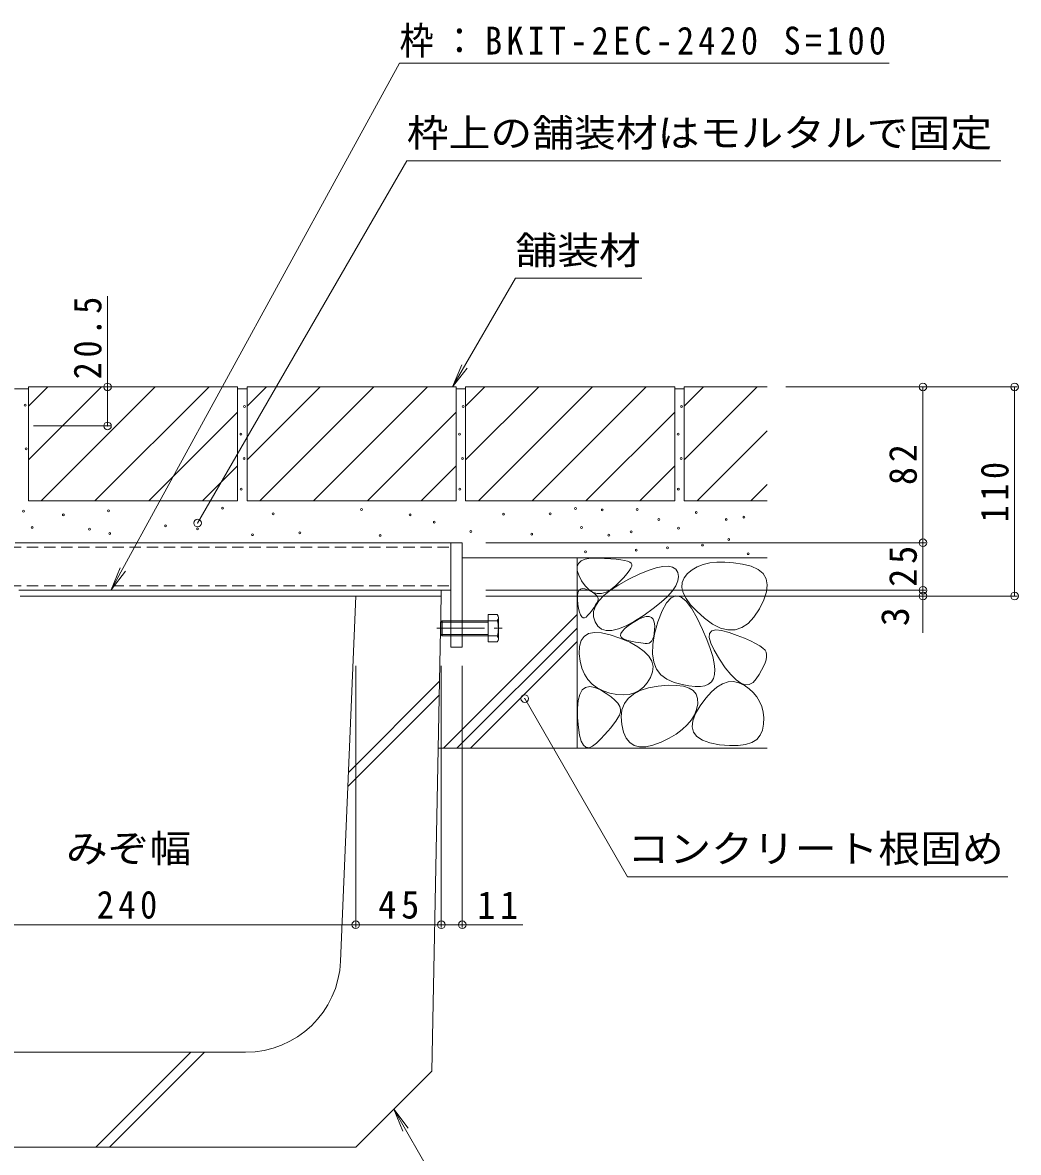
# Model space of a CAD drawing. Units: millimetres at full size, sheet at 1:5; some dimension numbers follow another scale. Extents: x -1638 to 1950, y -1351 to 1333.
# Drawn here: x 879 to 1403, y -1002 to -407 of the extents above; entities that cross this region are included whole.
import ezdxf
from ezdxf.enums import TextEntityAlignment as Align

# ---------------------------------------------------------------- set-up
doc = ezdxf.new("R2010")
doc.units = ezdxf.units.MM
doc.header["$LTSCALE"] = 5
doc.header["$PDMODE"] = 32
doc.header["$PDSIZE"] = 4
doc.linetypes.add('CHAIN1', pattern=[8, 5, -1, 1, -1])
doc.linetypes.add('DASHED1', pattern=[1.8, 1.2, -0.6])
for name, color, linetype, lineweight in [('E-3_寸法', 4, 'Continuous', 5), ('E-4_文字', 7, 'Continuous', 5), ('E-5_建具', 7, 'Continuous', 5), ('E-8_ハッチ', 7, 'Continuous', 5), ('E-9_記号', 2, 'Continuous', 5), ('E-B_衛生陶器', 134, 'Continuous', 5), ('E-E_見え係り', 7, 'Continuous', 5), ('E-F_断熱材', 6, 'Continuous', 5)]:
    doc.layers.add(name, color=color, linetype=linetype, lineweight=lineweight)
doc.styles.add('ＭＳ ゴシック', font='')
doc.styles.get('ＭＳ ゴシック').set_extended_font_data('MS Gothic')

msp = doc.modelspace()

# ---------------------------------------------------------------- linework, layer by layer
at = {"layer": 'E-3_寸法'}
for p, q in [((876.988, -705.862), (1099.238, -705.862)), ((1099.238, -708.862), (1099.238, -705.862)), ((877.738, -708.862), (1099.238, -708.862))]:
    msp.add_line(p, q, dxfattribs=at)
at = {"layer": 'E-4_文字'}
for p, q in [((923.632, -619.362), (923.632, -598.862)), ((1402.328, -598.862), (1280.538, -598.862)), ((1352.594, -680.862), (1352.594, -598.862)), ((1400.828, -598.862), (1400.828, -708.862)), ((925.132, -619.362), (884.738, -619.362)), ((1354.094, -680.862), (1122.655, -680.862)), ((1352.594, -705.862), (1352.594, -680.862)), ((1354.094, -705.862), (1122.655, -705.862)), ((1352.594, -705.862), (1352.594, -708.862)), ((1402.328, -708.862), (1122.655, -708.862)), ((1352.594, -708.862), (1352.594, -728.2)), ((1054.238, -883.294), (1054.238, -745.662)), ((1099.238, -883.294), (1099.238, -745.662)), ((1110.238, -883.294), (1110.238, -745.662)), ((814.238, -881.794), (1054.238, -881.794)), ((1054.238, -881.794), (1099.238, -881.794)), ((1099.238, -881.794), (1110.238, -881.794)), ((1110.238, -881.794), (1142.171, -881.794))]:
    msp.add_line(p, q, dxfattribs=at)
for p in [(923.632, -598.862), (1352.594, -598.862), (1400.828, -598.862), (923.632, -619.362), (1352.594, -680.862), (1352.594, -705.862), (1352.594, -708.862), (1400.828, -708.862), (1054.238, -881.794), (1099.238, -881.794), (1110.238, -881.794)]:
    msp.add_point(p, dxfattribs=at)
at = {"layer": 'E-5_建具'}
for p, q in [((925.53, -705.662), (1077.253, -428.578)), ((1077.253, -428.578), (1334.753, -428.578)), ((971.044, -670.481), (1081.061, -479.927)), ((1081.061, -479.927), (1393.561, -479.927)), ((1105.191, -598.862), (1138.197, -541.694)), ((1138.197, -541.694), (1204.773, -541.694)), ((923.632, -598.862), (923.632, -551.112)), ((1105.191, -598.862), (1109.974, -587.314)), ((1105.191, -598.862), (1112.8, -588.945)), ((925.53, -705.662), (930.314, -694.114)), ((925.53, -705.662), (933.14, -695.745)), ((1143.101, -762.858), (1197.181, -856.527)), ((1197.181, -856.527), (1397.181, -856.527)), ((1074.238, -978.862), (1123.597, -1064.355)), ((1074.238, -978.862), (1081.847, -988.779)), ((1074.238, -978.862), (1079.021, -990.411))]:
    msp.add_line(p, q, dxfattribs=at)
for p in [(971.044, -670.481), (1143.101, -762.858)]:
    msp.add_point(p, dxfattribs=at)
at = {"layer": 'E-8_ハッチ'}
msp.add_line((1104.238, -735.862), (1110.238, -735.862), dxfattribs=at)
msp.add_lwpolyline([(1110.238, -735.862), (1110.238, -680.862), (1104.238, -680.862), (1104.238, -735.862)], dxfattribs=at)
at = {"layer": 'E-9_記号'}
for p, q in [((1123.964, -718.673), (1123.964, -733.052)), ((1123.964, -718.673), (1128.653, -718.673)), ((1098.964, -722.538), (1104.238, -722.538)), ((1099.64, -721.862), (1104.238, -721.862)), ((1110.238, -721.862), (1123.964, -721.862)), ((1110.238, -722.538), (1123.964, -722.538)), ((1123.964, -721.862), (1128.653, -721.862)), ((1129.263, -720.268), (1129.263, -731.457)), ((1098.964, -729.186), (1104.238, -729.186)), ((1099.64, -729.862), (1104.238, -729.862)), ((1110.238, -729.186), (1123.964, -729.186)), ((1110.238, -729.862), (1123.964, -729.862)), ((1123.964, -729.862), (1128.653, -729.862)), ((1123.964, -733.052), (1128.653, -733.052))]:
    msp.add_line(p, q, dxfattribs=at)
at = {"layer": 'E-9_記号', "linetype": 'DASHED1'}
for p, q in [((1104.238, -721.862), (1110.238, -721.862)), ((1104.238, -722.538), (1110.238, -722.538)), ((1104.238, -729.186), (1110.238, -729.186)), ((1104.238, -729.862), (1110.238, -729.862))]:
    msp.add_line(p, q, dxfattribs=at)
at = {"layer": 'E-9_記号', "linetype": 'CHAIN1'}
msp.add_line((1096.964, -725.862), (1131.263, -725.862), dxfattribs=at)
at = {"layer": 'E-9_記号'}
for points in [[(1098.964, -722.538), (1099.64, -721.862), (1099.64, -729.862)], [(1098.964, -722.538), (1098.964, -729.186), (1099.64, -729.862)]]:
    msp.add_lwpolyline(points, dxfattribs=at)
for centre, radius, start, end in [((1126.873, -720.268), 2.39, 318.1441, 41.8559), ((1115.845, -725.862), 13.418, 342.65606, 17.34394), ((1126.873, -731.457), 2.39, 318.1441, 41.8559)]:
    msp.add_arc(centre, radius, start, end, dxfattribs=at)
at = {"layer": 'E-B_衛生陶器', "linetype": 'DASHED1'}
for p, q in [((764.238, -683.162), (1104.238, -683.162)), ((764.238, -703.562), (1104.238, -703.562))]:
    msp.add_line(p, q, dxfattribs=at)
at = {"layer": 'E-B_衛生陶器'}
msp.add_line((879.138, -705.862), (1104.238, -705.862), dxfattribs=at)
msp.add_lwpolyline([(875.138, -680.862), (1104.238, -680.862), (1104.238, -705.862)], dxfattribs=at)
at = {"layer": 'E-E_見え係り', "color": 2}
for p, q in [((882.038, -599.862), (874.738, -599.862)), ((992.038, -598.862), (882.038, -598.862)), ((882.038, -609.01), (892.185, -598.862)), ((882.038, -598.862), (882.038, -658.862)), ((882.038, -637.294), (920.469, -598.862)), ((888.754, -658.862), (948.754, -598.862)), ((917.038, -658.862), (977.038, -598.862)), ((992.038, -598.862), (992.038, -658.862)), ((992.038, -599.862), (997.038, -599.862)), ((1107.038, -598.862), (997.038, -598.862)), ((997.038, -609.01), (1007.185, -598.862)), ((1035.469, -598.862), (997.038, -637.294)), ((997.038, -598.862), (997.038, -658.862)), ((1063.754, -598.862), (1003.754, -658.862)), ((1032.038, -658.862), (1092.038, -598.862)), ((1107.038, -598.862), (1107.038, -658.862)), ((1107.038, -599.862), (1112.038, -599.862)), ((1222.038, -598.862), (1112.038, -598.862)), ((1112.038, -609.01), (1122.185, -598.862)), ((1112.038, -598.862), (1112.038, -658.862)), ((1112.038, -637.294), (1150.469, -598.862)), ((1118.754, -658.862), (1178.754, -598.862)), ((1147.038, -658.862), (1207.038, -598.862)), ((1222.038, -598.862), (1222.038, -658.862)), ((1222.038, -599.862), (1227.038, -599.862)), ((1270.638, -598.862), (1227.038, -598.862)), ((1227.038, -598.862), (1227.038, -658.862)), ((1265.469, -598.862), (1227.038, -637.294)), ((1237.185, -598.862), (1227.038, -609.01)), ((945.322, -658.862), (992.038, -612.147)), ((1060.322, -658.862), (1107.038, -612.147)), ((1175.322, -658.862), (1222.038, -612.147)), ((1270.638, -621.978), (1233.754, -658.862)), ((973.606, -658.862), (992.038, -640.431)), ((1088.606, -658.862), (1107.038, -640.431)), ((1203.606, -658.862), (1222.038, -640.431)), ((1262.038, -658.862), (1270.638, -650.262)), ((992.038, -658.862), (882.038, -658.862)), ((1107.038, -658.862), (997.038, -658.862)), ((1112.038, -658.862), (1222.038, -658.862)), ((1270.638, -658.862), (1227.038, -658.862)), ((1110.238, -688.862), (1270.638, -688.862)), ((1170.638, -688.862), (1170.638, -788.862)), ((1100.401, -788.862), (1170.638, -718.626)), ((1107.472, -788.862), (1170.638, -725.697)), ((1114.543, -788.862), (1170.638, -732.768)), ((1097.638, -788.862), (1270.638, -788.862))]:
    msp.add_line(p, q, dxfattribs=at)
for points in [[(1199.16, -691.56), (1199.484, -692.227), (1199.421, -693.129), (1198.971, -694.263), (1198.132, -695.632), (1196.907, -697.233), (1195.293, -699.069), (1193.292, -701.138), (1190.904, -703.44), (1188.365, -705.515), (1185.914, -706.904), (1183.551, -707.605), (1181.275, -707.62), (1179.087, -706.947), (1176.986, -705.586), (1174.973, -703.539), (1173.048, -700.805), (1171.53, -697.926), (1170.741, -695.445), (1170.681, -693.363), (1171.348, -691.679), (1172.745, -690.393), (1174.869, -689.505), (1177.722, -689.016), (1181.304, -688.925), (1185.035, -689.06), (1188.338, -689.251), (1191.213, -689.498), (1193.659, -689.799), (1195.677, -690.157), (1197.266, -690.569), (1198.427, -691.037)], [(1223.69, -696.478), (1224.084, -698.604), (1223.729, -700.924), (1222.626, -703.44), (1220.774, -706.15), (1218.174, -709.056), (1214.825, -712.156), (1210.728, -715.452), (1205.882, -718.942), (1200.912, -722.137), (1196.441, -724.546), (1192.47, -726.169), (1188.998, -727.006), (1186.026, -727.057), (1183.553, -726.322), (1181.58, -724.801), (1180.106, -722.494), (1179.313, -719.781), (1179.383, -717.04), (1180.315, -714.273), (1182.11, -711.478), (1184.767, -708.656), (1188.287, -705.808), (1192.669, -702.933), (1197.914, -700.03), (1203.283, -697.423), (1208.039, -695.434), (1212.181, -694.063), (1215.71, -693.31), (1218.625, -693.175), (1220.927, -693.658), (1222.615, -694.759)], [(1237.61, -720.478), (1241.949, -723.645), (1246.085, -725.731), (1250.019, -726.735), (1253.75, -726.658), (1257.279, -725.499), (1260.605, -723.259), (1263.729, -719.937), (1266.65, -715.534), (1268.979, -710.841), (1270.325, -706.651), (1270.689, -702.963), (1270.07, -699.778), (1268.469, -697.095), (1265.885, -694.915), (1262.319, -693.237), (1257.77, -692.062), (1252.906, -691.331), (1248.395, -690.985), (1244.236, -691.025), (1240.43, -691.45), (1236.976, -692.261), (1233.875, -693.457), (1231.126, -695.039), (1228.73, -697.006), (1226.926, -699.263), (1225.955, -701.713), (1225.816, -704.357), (1226.51, -707.194), (1228.036, -710.225), (1230.395, -713.449), (1233.586, -716.867)], [(1181.546, -711.475), (1181.19, -712.237), (1180.752, -713.049), (1180.231, -713.913), (1179.627, -714.828), (1178.941, -715.793), (1178.172, -716.811), (1177.32, -717.879), (1176.385, -718.998), (1175.447, -719.908), (1174.587, -720.347), (1173.805, -720.315), (1173.099, -719.813), (1172.472, -718.84), (1171.921, -717.396), (1171.448, -715.481), (1171.052, -713.096), (1170.82, -710.685), (1170.839, -708.695), (1171.108, -707.124), (1171.628, -705.974), (1172.399, -705.244), (1173.419, -704.933), (1174.691, -705.043), (1176.213, -705.573), (1177.738, -706.312), (1179.017, -707.051), (1180.051, -707.79), (1180.841, -708.528), (1181.385, -709.266), (1181.684, -710.003), (1181.737, -710.739)], [(1242.418, -752.334), (1243.04, -750.231), (1243.177, -747.594), (1242.83, -744.423), (1241.998, -740.718), (1240.682, -736.479), (1238.881, -731.706), (1236.596, -726.399), (1233.826, -720.558), (1230.868, -715.244), (1228.018, -711.519), (1225.276, -709.382), (1222.642, -708.834), (1220.116, -709.874), (1217.698, -712.503), (1215.388, -716.72), (1213.186, -722.526), (1211.441, -728.797), (1210.501, -734.412), (1210.367, -739.369), (1211.038, -743.67), (1212.515, -747.313), (1214.797, -750.3), (1217.885, -752.629), (1221.778, -754.302), (1225.86, -755.447), (1229.512, -756.195), (1232.736, -756.545), (1235.53, -756.498), (1237.896, -756.053), (1239.832, -755.211), (1241.34, -753.971)], [(1207.614, -733.767), (1206.564, -733.767), (1205.412, -733.7), (1204.158, -733.566), (1202.803, -733.365), (1201.346, -733.098), (1199.787, -732.763), (1198.127, -732.363), (1196.365, -731.895), (1194.839, -731.313), (1193.887, -730.571), (1193.51, -729.668), (1193.707, -728.603), (1194.477, -727.378), (1195.822, -725.991), (1197.741, -724.444), (1200.234, -722.735), (1202.843, -721.199), (1205.108, -720.169), (1207.029, -719.644), (1208.607, -719.626), (1209.842, -720.113), (1210.732, -721.105), (1211.28, -722.604), (1211.484, -724.608), (1211.451, -726.726), (1211.29, -728.566), (1211, -730.128), (1210.58, -731.412), (1210.032, -732.418), (1209.355, -733.146), (1208.549, -733.595)], [(1209.29, -751.774), (1207.59, -754.538), (1205.612, -756.805), (1203.354, -758.576), (1200.818, -759.85), (1198.002, -760.628), (1194.908, -760.909), (1191.534, -760.694), (1187.882, -759.982), (1184.313, -758.817), (1181.189, -757.243), (1178.511, -755.259), (1176.278, -752.866), (1174.491, -750.063), (1173.149, -746.851), (1172.253, -743.229), (1171.802, -739.198), (1171.937, -735.363), (1172.798, -732.331), (1174.385, -730.101), (1176.698, -728.674), (1179.737, -728.049), (1183.502, -728.227), (1187.993, -729.207), (1193.21, -730.99), (1198.344, -733.226), (1202.585, -735.565), (1205.934, -738.008), (1208.39, -740.554), (1209.953, -743.204), (1210.625, -745.957), (1210.404, -748.814)], [(1270.161, -738.491), (1270.383, -739.634), (1270.357, -740.949), (1270.08, -742.434), (1269.555, -744.091), (1268.779, -745.919), (1267.755, -747.918), (1266.48, -750.088), (1264.957, -752.429), (1263.21, -754.391), (1261.268, -755.421), (1259.129, -755.52), (1256.795, -754.689), (1254.265, -752.926), (1251.539, -750.232), (1248.617, -746.607), (1245.499, -742.051), (1242.766, -737.44), (1241, -733.648), (1240.201, -730.676), (1240.368, -728.524), (1241.502, -727.191), (1243.602, -726.679), (1246.669, -726.986), (1250.703, -728.113), (1254.959, -729.62), (1258.695, -731.067), (1261.909, -732.454), (1264.601, -733.782), (1266.773, -735.049), (1268.424, -736.256), (1269.553, -737.404)], [(1268.81, -776.35), (1268.259, -779.511), (1267.037, -782.152), (1265.145, -784.274), (1262.582, -785.878), (1259.348, -786.963), (1255.445, -787.528), (1250.871, -787.575), (1245.626, -787.102), (1240.583, -786.141), (1236.614, -784.72), (1233.719, -782.841), (1231.898, -780.502), (1231.151, -777.705), (1231.478, -774.448), (1232.879, -770.733), (1235.354, -766.558), (1238.352, -762.537), (1241.321, -759.28), (1244.262, -756.788), (1247.174, -755.062), (1250.058, -754.101), (1252.913, -753.904), (1255.74, -754.473), (1258.538, -755.806), (1261.134, -757.629), (1263.356, -759.664), (1265.202, -761.913), (1266.674, -764.374), (1267.77, -767.049), (1268.492, -769.936), (1268.838, -773.037)], [(1193.007, -771.522), (1192.131, -773.037), (1191.074, -774.644), (1189.836, -776.342), (1188.417, -778.131), (1186.817, -780.011), (1185.035, -781.982), (1183.073, -784.045), (1180.93, -786.198), (1178.819, -787.916), (1176.954, -788.671), (1175.336, -788.463), (1173.963, -787.292), (1172.837, -785.158), (1171.956, -782.062), (1171.322, -778.002), (1170.934, -772.98), (1170.891, -767.935), (1171.291, -763.807), (1172.135, -760.597), (1173.423, -758.304), (1175.154, -756.928), (1177.329, -756.469), (1179.948, -756.928), (1183.011, -758.304), (1186.041, -760.115), (1188.562, -761.882), (1190.575, -763.602), (1192.078, -765.277), (1193.074, -766.907), (1193.56, -768.491), (1193.538, -770.029)], [(1234.098, -765.614), (1233.515, -768.563), (1232.411, -771.391), (1230.786, -774.096), (1228.639, -776.679), (1225.972, -779.139), (1222.784, -781.478), (1219.074, -783.694), (1214.844, -785.787), (1210.59, -787.421), (1206.812, -788.255), (1203.509, -788.29), (1200.681, -787.527), (1198.328, -785.965), (1196.45, -783.603), (1195.047, -780.443), (1194.12, -776.484), (1193.817, -772.355), (1194.288, -768.686), (1195.533, -765.475), (1197.553, -762.724), (1200.347, -760.432), (1203.915, -758.599), (1208.257, -757.225), (1213.374, -756.311), (1218.513, -755.857), (1222.924, -755.865), (1226.607, -756.335), (1229.562, -757.267), (1231.788, -758.661), (1233.286, -760.516), (1234.056, -762.834)]]:
    msp.add_lwpolyline(points, close=True, dxfattribs=at)
at = {"layer": 'E-E_見え係り'}
for centre in [(880.368, -608.516), (995.677, -609.152), (1110.677, -609.152), (1225.677, -609.152), (993.853, -623.704), (1108.853, -623.704), (1223.853, -623.704), (880.887, -631.489), (995.446, -636.516), (1110.446, -636.516), (1225.446, -636.516), (993.924, -652.63), (1108.924, -652.63), (1223.924, -652.63), (879.485, -664.228), (900.391, -666.163), (924.2, -664.034), (984.208, -662.679), (1010.727, -665.583), (1057.233, -663.308), (1082.784, -666.212), (1132.031, -665.823), (1156.538, -665.573), (1169.791, -662.822), (1183.923, -663.588), (1202.284, -663.392), (1233.373, -664.943), (954.204, -671.971), (1095.56, -669.986), (1213.665, -668.611), (1249.16, -668.535), (1258.451, -667.373), (883.937, -672.745), (914.134, -673.713), (924.781, -676.036), (971.045, -673.519), (999.887, -676.616), (1024.858, -675.648), (1067.105, -676.955), (1114.724, -674.923), (1146.785, -676.326), (1172.942, -672.786), (1187.417, -676.851), (1199.111, -675.14), (1224.022, -673.128), (1218.22, -683.482), (1236.636, -682.032), (1250.41, -679.11), (1175.095, -685.666), (1201.808, -684.795), (1260.607, -686.597)]:
    msp.add_circle(centre, 0.5, dxfattribs=at)
at = {"layer": 'E-F_断熱材'}
for p, q in [((1099.238, -708.862), (1094.238, -958.862)), ((1050.37, -801.698), (1098.341, -753.727)), ((1050.062, -809.076), (1098.196, -760.942)), ((996.278, -948.862), (872.198, -948.862)), ((917.548, -998.862), (967.548, -948.862)), ((924.62, -998.862), (974.62, -948.862)), ((1054.238, -998.862), (1094.238, -958.862)), ((1054.238, -998.862), (814.238, -998.862))]:
    msp.add_line(p, q, dxfattribs=at)
msp.add_lwpolyline([(1046.234, -900.944), (1054.238, -708.862), (1099.238, -708.862)], dxfattribs=at)
msp.add_arc((996.278, -898.862), 50, 270, 357.61406, dxfattribs=at)

# ---------------------------------------------------------------- texts
at = {"layer": 'E-4_文字', "color": 2, "style": 'ＭＳ ゴシック'}
msp.add_text('3', height=14.66, rotation=90, dxfattribs=at).set_placement((1349.594, -724.716), align=Align.BOTTOM_LEFT)
at = {"layer": 'E-4_文字', "color": 2, "style": 'ＭＳ ゴシック', "width": 1.1}
msp.add_text('みぞ幅', height=14.66, dxfattribs=at).set_placement((901.738, -853.414), align=Align.BOTTOM_LEFT)
at = {"layer": 'E-4_文字', "color": 2, "char_height": 14.66, "attachment_point": 7, "rotation": 90, "style": 'ＭＳ ゴシック'}
for s, insert in [('\\T1.28;\\W0.9;20.5', (920.632, -594.862)), ('\\T1.27;\\W0.95;82', (1349.594, -650.487)), ('\\T1.27;\\W0.9;110', (1397.828, -670.112)), ('\\T1.27;\\W0.95;25', (1349.594, -703.987))]:
    msp.add_mtext(s, dxfattribs=dict(at, insert=insert))
at = {"layer": 'E-4_文字', "color": 2, "char_height": 14.66, "attachment_point": 7, "style": 'ＭＳ ゴシック'}
for s, insert in [('\\T1.27;\\W0.9;240', (917.988, -878.794)), ('\\T1.27;\\W0.95;45', (1066.113, -878.794)), ('\\T1.27;\\W0.95;11', (1118.13, -878.794))]:
    msp.add_mtext(s, dxfattribs=dict(at, insert=insert))
at = {"layer": 'E-5_建具', "color": 2, "style": 'ＭＳ ゴシック', "width": 1.1}
for s, p in [('枠上の舗装材はモルタルで固定', (1081.061, -476.927)), ('舗装材', (1138.197, -538.694)), ('コンクリート根固め', (1197.181, -853.527))]:
    msp.add_text(s, height=14.66, dxfattribs=at).set_placement(p, align=Align.BOTTOM_LEFT)
at = {"layer": 'E-5_建具', "color": 2, "insert": (1077.253, -425.578), "char_height": 14.66, "attachment_point": 7, "style": 'ＭＳ ゴシック'}
msp.add_mtext('\\T1.25;\\W0.9;枠：BKIT-2EC-2420\\~S=100', dxfattribs=at)

doc.saveas('drawing.dxf')
